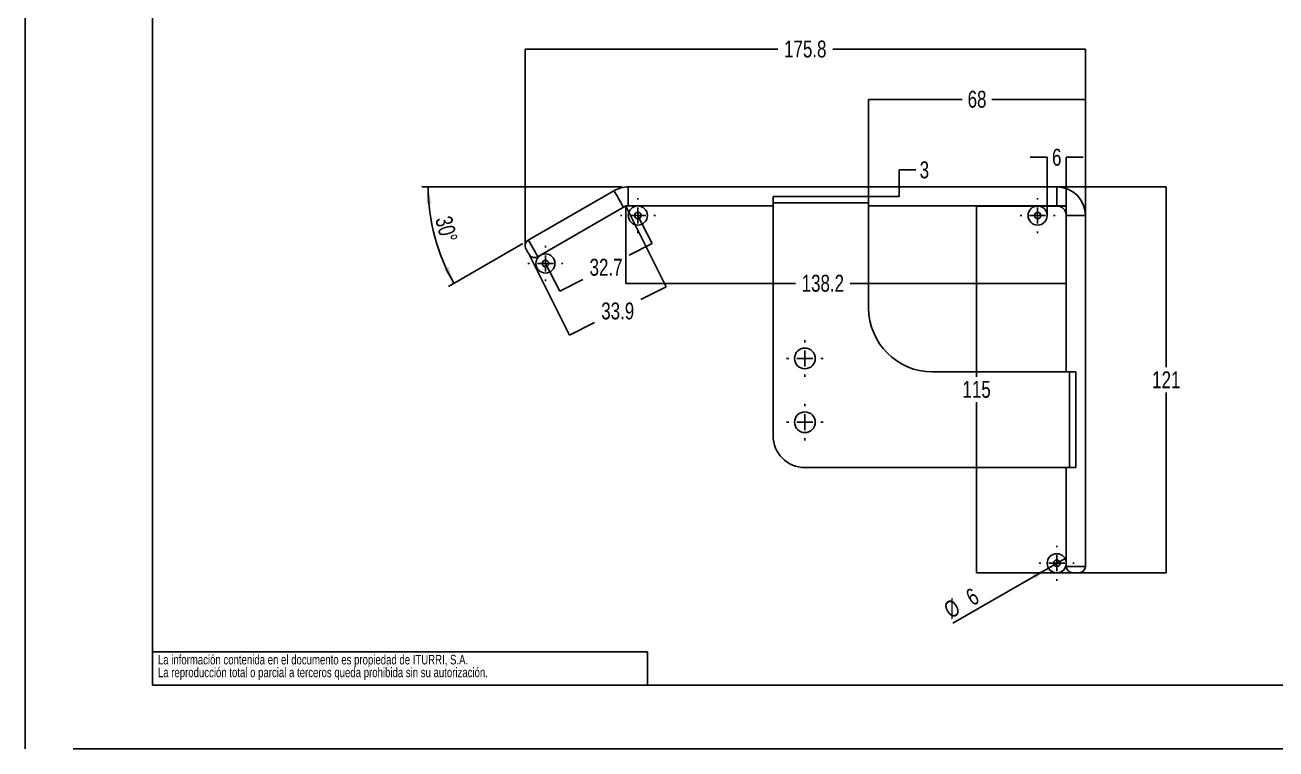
# Model space of a CAD drawing. Extents: x 0 to 992, y 0 to 594.
# Drawn here: x 0 to 392.4, y 0 to 226.9 of the extents above; entities that cross this region are included whole.
import ezdxf

# ---------------------------------------------------------------- set-up
doc = ezdxf.new("R2010")
doc.units = 0
doc.header["$LTSCALE"] = 2
doc.header["$PDSIZE"] = -1
doc.layers.get('0').update_dxf_attribs({"linetype": 'CONTINUOUS'})
doc.layers.get('Defpoints').update_dxf_attribs({"linetype": 'CONTINUOUS'})
doc.layers.add('FORMATO', color=7, linetype='CONTINUOUS')
doc.layers.add('SLD-0', color=7, linetype='CONTINUOUS')
doc.styles.add('SLDTEXTSTYLE1', font='TXT', dxfattribs={"width": 0.75})
doc.dimstyles.new('SLDDIMSTYLE1', dxfattribs={"dimtxt": 5.291667, "dimasz": 5.291667, "dimexe": 0, "dimexo": 0.0625, "dimgap": 1.322917, "dimtad": 0, "dimtih": 1, "dimtoh": 1, "dimdec": 1, "dimrnd": 1e-09, "dimzin": 12, "dimdsep": 46, "dimtxsty": 'SLDTEXTSTYLE1', "dimblk1": 'NONE', "dimblk2": 'NONE', "dimsah": 1, "dimcen": 0.09, "dimadec": 0, "dimazin": 0, "dimtfac": 1, "dimtdec": 1, "dimtofl": 0, "dimtmove": 0, "dimatfit": 3, "dimldrblk": 'NONE', "dimfxl": 1, "dimtolj": 1, "dimtzin": 12, "dimarcsym": 0})
doc.dimstyles.new('SLDDIMSTYLE6', dxfattribs={"dimtxt": 5.291667, "dimasz": 5.291667, "dimexe": 0, "dimexo": 0.0625, "dimgap": 1.322917, "dimtad": 1, "dimdec": 1, "dimrnd": 1e-09, "dimzin": 12, "dimdsep": 46, "dimtxsty": 'SLDTEXTSTYLE1', "dimblk1": 'NONE', "dimsah": 1, "dimcen": 0, "dimadec": 0, "dimazin": 0, "dimtfac": 1, "dimtdec": 1, "dimtmove": 0, "dimatfit": 3, "dimldrblk": 'NONE', "dimfxl": 1, "dimtolj": 1, "dimtzin": 12, "dimarcsym": 0})
doc.dimstyles.new('SLDDIMSTYLE7', dxfattribs={"dimtxt": 5.291667, "dimasz": 5.291667, "dimexe": 0, "dimexo": 0.0625, "dimgap": 1.322917, "dimtad": 1, "dimdec": 4, "dimlfac": 2, "dimzin": 12, "dimdsep": 46, "dimtxsty": 'SLDTEXTSTYLE1', "dimsah": 1, "dimcen": 0.09, "dimadec": 0, "dimazin": 0, "dimtfac": 1, "dimtofl": 0, "dimtmove": 0, "dimatfit": 3, "dimfxl": 1, "dimtolj": 1, "dimtzin": 12, "dimarcsym": 0})

# ---------------------------------------------------------------- blocks, each defined once
blk = doc.blocks.new('SW_NOTE_0_3')
at = {"layer": 'SLD-0', "color": 0, "char_height": 3, "attachment_point": 1, "style": 'SLDTEXTSTYLE1'}
for s, insert in [('La información contenida en el documento es propiedad de ITURRI, S.A.', (0, 3.86)), ('La reproducción total o parcial a terceros queda prohibida sin su autorización.', (0, -0.14))]:
    blk.add_mtext(s, dxfattribs=dict(at, insert=insert))
blk = doc.blocks.new('_D_33')
at = {"layer": 'FORMATO', "color": 7, "transparency": 16777216}
for q in [(326.24, 59.71), (291.05, 39.39)]:
    blk.add_line((321.04, 56.71), q, dxfattribs=at)
blk.add_solid([(321.04, 56.71), (316.05, 54.77), (316.87, 53.36)], dxfattribs=at)
at = {"layer": 'FORMATO', "color": 7, "transparency": 16777216, "attachment_point": 1, "rotation": 30, "style": 'SLDTEXTSTYLE1'}
for s, insert, char_height in [('%%c', (287.66, 45.27), 5.292), ('6', (294.57, 49.26), 5.29)]:
    blk.add_mtext(s, dxfattribs=dict(at, insert=insert, char_height=char_height))
blk = doc.blocks.new('_NONE')
blk = doc.blocks.new('_D_34')
at = {"layer": 'FORMATO', "color": 7, "transparency": 16777216}
for p, q in [((187.25, 176.21), (124.46, 176.21)), ((156.14, 158.49), (132.81, 145.02))]:
    blk.add_line(p, q, dxfattribs=at)
blk.add_arc((186.84, 176.21), 60.38, 180, 210, dxfattribs=at)
for points in [[(126.46, 176.21), (125.87, 170.89), (127.5, 170.96)], [(134.55, 146.02), (132.83, 151.09), (131.38, 150.34)]]:
    blk.add_solid(points, dxfattribs=at)
at = {"layer": 'FORMATO', "color": 7, "transparency": 16777216, "insert": (133.73, 167.49), "char_height": 5.292, "attachment_point": 1, "rotation": 285, "style": 'SLDTEXTSTYLE1'}
blk.add_mtext('30°', dxfattribs=at)
blk = doc.blocks.new('SW_CENTERMARKSYMBOL_3')
at = {"layer": 'FORMATO', "color": 0}
for p, q in [((0, 5), (0, 5.75)), ((-5, 0), (-5.75, 0)), ((0, 0), (-2.5, 0)), ((0, 0), (0, 2.5)), ((0, 0), (0, -2.5)), ((0, 0), (2.5, 0)), ((5, 0), (5.75, 0)), ((0, -5), (0, -5.75))]:
    blk.add_line(p, q, dxfattribs=at)
blk = doc.blocks.new('SW_CENTERMARKSYMBOL_4')
at = {"layer": 'FORMATO', "color": 0}
for p, q in [((0, 5), (0, 5.75)), ((-5, 0), (-5.75, 0)), ((0, 0), (-2.5, 0)), ((0, 0), (0, 2.5)), ((0, 0), (0, -2.5)), ((0, 0), (2.5, 0)), ((5, 0), (5.75, 0)), ((0, -5), (0, -5.75))]:
    blk.add_line(p, q, dxfattribs=at)
blk = doc.blocks.new('SW_CENTERMARKSYMBOL_5')
at = {"layer": 'FORMATO', "color": 0}
for p, q in [((0, 5), (0, 5.5)), ((-5, 0), (-5.5, 0)), ((0, 0), (-2.5, 0)), ((0, 0), (0, 2.5)), ((0, 0), (0, -2.5)), ((0, 0), (2.5, 0)), ((5, 0), (5.5, 0)), ((0, -5), (0, -5.5))]:
    blk.add_line(p, q, dxfattribs=at)
blk = doc.blocks.new('SW_CENTERMARKSYMBOL_6')
at = {"layer": 'FORMATO', "color": 0}
for p, q in [((0, 5), (0, 5.5)), ((-5, 0), (-5.5, 0)), ((0, 0), (-2.5, 0)), ((0, 0), (0, 2.5)), ((0, 0), (0, -2.5)), ((0, 0), (2.5, 0)), ((5, 0), (5.5, 0)), ((0, -5), (0, -5.5))]:
    blk.add_line(p, q, dxfattribs=at)
blk = doc.blocks.new('SW_CENTERMARKSYMBOL_7')
at = {"layer": 'FORMATO', "color": 0}
for p, q in [((0, 5), (0, 5.5)), ((-5, 0), (-5.5, 0)), ((0, 0), (-2.5, 0)), ((0, 0), (0, 2.5)), ((0, 0), (0, -2.5)), ((0, 0), (2.5, 0)), ((5, 0), (5.5, 0)), ((0, -5), (0, -5.5))]:
    blk.add_line(p, q, dxfattribs=at)
blk = doc.blocks.new('SW_CENTERMARKSYMBOL_8')
at = {"layer": 'FORMATO', "color": 0}
for p, q in [((0, 5), (0, 5.5)), ((-5, 0), (-5.5, 0)), ((0, 0), (-2.5, 0)), ((0, 0), (0, 2.5)), ((0, 0), (0, -2.5)), ((0, 0), (2.5, 0)), ((5, 0), (5.5, 0)), ((0, -5), (0, -5.5))]:
    blk.add_line(p, q, dxfattribs=at)
blk = doc.blocks.new('*D84')
at = {"layer": 'Defpoints', "color": 0, "transparency": 16777216}
for p in [(188.45, 170.21), (158.1, 155.09), (170.75, 129.71)]:
    blk.add_point(p, dxfattribs=at)
at = {"layer": 'FORMATO', "color": 0, "lineweight": -2, "transparency": 16777216}
for p, q in [((188.47, 170.16), (201.1, 144.83)), ((158.13, 155.04), (170.75, 129.71)), ((201.1, 144.83), (193.2, 140.9)), ((170.75, 129.71), (178.65, 133.64))]:
    blk.add_line(p, q, dxfattribs=at)
at = {"layer": 'FORMATO', "color": 0, "transparency": 16777216, "insert": (185.92, 137.27), "char_height": 5.292, "attachment_point": 5, "style": 'SLDTEXTSTYLE1'}
blk.add_mtext('\\A1;33.9', dxfattribs=at)
blk = doc.blocks.new('*D85')
at = {"layer": 'Defpoints', "color": 0, "transparency": 16777216}
for p in [(188.45, 170.21), (326.64, 170.21), (326.64, 145.96)]:
    blk.add_point(p, dxfattribs=at)
at = {"layer": 'FORMATO', "color": 0, "lineweight": -2, "transparency": 16777216}
for p, q in [((188.45, 170.15), (188.45, 145.96)), ((326.64, 170.15), (326.64, 145.96)), ((188.45, 145.96), (241.67, 145.96)), ((326.64, 145.96), (258.87, 145.96))]:
    blk.add_line(p, q, dxfattribs=at)
at = {"layer": 'FORMATO', "color": 0, "transparency": 16777216, "insert": (250.27, 145.96), "char_height": 5.292, "attachment_point": 5, "style": 'SLDTEXTSTYLE1'}
blk.add_mtext('\\A1;138.2', dxfattribs=at)
blk = doc.blocks.new('*D87')
at = {"layer": 'Defpoints', "color": 0, "transparency": 16777216}
for p in [(264.64, 176.21), (264.64, 173.21), (274.19, 176.21)]:
    blk.add_point(p, dxfattribs=at)
at = {"layer": 'FORMATO', "color": 0, "lineweight": -2, "transparency": 16777216}
for p, q in [((274.19, 176.21), (274.19, 181.5)), ((274.19, 181.5), (279.48, 181.5)), ((264.7, 176.21), (274.19, 176.21)), ((264.7, 173.21), (274.19, 173.21)), ((274.19, 173.21), (274.19, 176.21))]:
    blk.add_line(p, q, dxfattribs=at)
at = {"layer": 'FORMATO', "color": 0, "transparency": 16777216, "insert": (282.12, 181.5), "char_height": 5.292, "attachment_point": 5, "style": 'SLDTEXTSTYLE1'}
blk.add_mtext('\\A1;3', dxfattribs=at)
blk = doc.blocks.new('*D88')
at = {"layer": 'Defpoints', "color": 0, "transparency": 16777216}
for p in [(332.64, 203.65), (264.64, 173.21), (332.64, 167.21)]:
    blk.add_point(p, dxfattribs=at)
at = {"layer": 'FORMATO', "color": 0, "lineweight": -2, "transparency": 16777216}
for p, q in [((264.64, 173.28), (264.64, 203.65)), ((264.64, 203.65), (294.01, 203.65)), ((332.64, 203.65), (303.27, 203.65)), ((332.64, 167.28), (332.64, 203.65))]:
    blk.add_line(p, q, dxfattribs=at)
at = {"layer": 'FORMATO', "color": 0, "transparency": 16777216, "insert": (298.64, 203.65), "char_height": 5.292, "attachment_point": 5, "style": 'SLDTEXTSTYLE1'}
blk.add_mtext('\\A1;68', dxfattribs=at)
blk = doc.blocks.new('*D89')
at = {"layer": 'Defpoints', "color": 0, "transparency": 16777216}
for p in [(298.51, 170.21), (326.64, 170.21), (328.64, 55.21)]:
    blk.add_point(p, dxfattribs=at)
at = {"layer": 'FORMATO', "color": 0, "lineweight": -2, "transparency": 16777216}
for p, q in [((326.58, 170.21), (298.51, 170.21)), ((298.51, 170.21), (298.51, 116.68)), ((298.51, 55.21), (298.51, 108.74)), ((328.58, 55.21), (298.51, 55.21))]:
    blk.add_line(p, q, dxfattribs=at)
at = {"layer": 'FORMATO', "color": 0, "transparency": 16777216, "insert": (298.51, 112.71), "char_height": 5.292, "attachment_point": 5, "style": 'SLDTEXTSTYLE1'}
blk.add_mtext('\\A1;115', dxfattribs=at)
blk = doc.blocks.new('*D90')
at = {"layer": 'Defpoints', "color": 0, "transparency": 16777216}
for p in [(326.64, 185.47), (320.64, 167.21), (326.64, 167.21)]:
    blk.add_point(p, dxfattribs=at)
at = {"layer": 'FORMATO', "color": 0, "lineweight": -2, "transparency": 16777216}
for p, q in [((320.64, 185.47), (315.35, 185.47)), ((320.64, 167.28), (320.64, 185.47)), ((326.64, 167.28), (326.64, 185.47)), ((326.64, 185.47), (331.93, 185.47))]:
    blk.add_line(p, q, dxfattribs=at)
at = {"layer": 'FORMATO', "color": 0, "transparency": 16777216, "insert": (323.64, 185.47), "char_height": 5.292, "attachment_point": 5, "style": 'SLDTEXTSTYLE1'}
blk.add_mtext('\\A1;6', dxfattribs=at)
blk = doc.blocks.new('*D91')
at = {"layer": 'Defpoints', "color": 0, "transparency": 16777216}
for p in [(192.25, 167.21), (196.76, 158.49), (163.24, 152.2)]:
    blk.add_point(p, dxfattribs=at)
at = {"layer": 'FORMATO', "color": 0, "lineweight": -2, "transparency": 16777216}
for p, q in [((192.28, 167.16), (196.76, 158.49)), ((196.76, 158.49), (189.53, 154.75)), ((163.27, 152.14), (167.75, 143.48)), ((167.75, 143.48), (174.98, 147.22))]:
    blk.add_line(p, q, dxfattribs=at)
at = {"layer": 'FORMATO', "color": 0, "transparency": 16777216, "insert": (182.26, 150.98), "char_height": 5.292, "attachment_point": 5, "style": 'SLDTEXTSTYLE1'}
blk.add_mtext('\\A1;32.7', dxfattribs=at)
blk = doc.blocks.new('*D92')
at = {"layer": 'Defpoints', "color": 0, "transparency": 16777216}
for p in [(323.64, 176.21), (329.64, 55.21), (358.01, 55.21)]:
    blk.add_point(p, dxfattribs=at)
at = {"layer": 'FORMATO', "color": 0, "lineweight": -2, "transparency": 16777216}
for p, q in [((323.7, 176.21), (358.01, 176.21)), ((358.01, 176.21), (358.01, 119.68)), ((358.01, 55.21), (358.01, 111.74)), ((329.7, 55.21), (358.01, 55.21))]:
    blk.add_line(p, q, dxfattribs=at)
at = {"layer": 'FORMATO', "color": 0, "transparency": 16777216, "insert": (358.01, 115.71), "char_height": 5.292, "attachment_point": 5, "style": 'SLDTEXTSTYLE1'}
blk.add_mtext('\\A1;121', dxfattribs=at)
blk = doc.blocks.new('*D93')
at = {"layer": 'Defpoints', "color": 0, "transparency": 16777216}
for p in [(156.88, 219.39), (332.64, 167.08), (156.88, 157.65)]:
    blk.add_point(p, dxfattribs=at)
at = {"layer": 'FORMATO', "color": 0, "lineweight": -2, "transparency": 16777216}
for p, q in [((156.88, 157.71), (156.88, 219.39)), ((156.88, 219.39), (236.16, 219.39)), ((332.64, 219.39), (253.36, 219.39)), ((332.64, 167.14), (332.64, 219.39))]:
    blk.add_line(p, q, dxfattribs=at)
at = {"layer": 'FORMATO', "color": 0, "transparency": 16777216, "insert": (244.76, 219.39), "char_height": 5.292, "attachment_point": 5, "style": 'SLDTEXTSTYLE1'}
blk.add_mtext('\\A1;175.8', dxfattribs=at)

msp = doc.modelspace()

# ---------------------------------------------------------------- linework, layer by layer
at = {"color": 7, "linetype": 'Continuous'}
for p, q in [((0, 594), (0, -0.002698)), ((40, 20), (40, 574)), ((184.749997, 175.007255), (157.874352, 159.490594)), ((323.642302, 176.213027), (189.249999, 176.213027)), ((234.642303, 171.213025), (234.642303, 173.213029)), ((234.642303, 173.213029), (264.642305, 173.213029)), ((264.642305, 173.213029), (264.642305, 171.213025)), ((161.740384, 154.794441), (188.446165, 170.21303)), ((188.446165, 170.21303), (192.24999, 170.21303)), ((192.24999, 170.21303), (234.642303, 170.21303)), ((264.642305, 171.213025), (234.642303, 171.213025)), ((234.642303, 171.213025), (234.642303, 98.213029)), ((264.642305, 138.213025), (264.642305, 171.213025)), ((264.642305, 170.21303), (326.642302, 170.21303)), ((317.642302, 170.21303), (323.642302, 170.21303)), ((326.642302, 170.21303), (326.642302, 118.213029)), ((332.642302, 57.213028), (332.642302, 167.213031)), ((160.874358, 154.294447), (161.740384, 154.794441)), ((327.642302, 118.213029), (284.6423, 118.213029)), ((327.642302, 88.213028), (327.642302, 118.213029)), ((327.642302, 118.213029), (329.642302, 118.213029)), ((329.642302, 118.213029), (329.642302, 88.213028)), ((244.642301, 88.213028), (327.642302, 88.213028)), ((326.642302, 88.213028), (326.642302, 58.213028)), ((329.642302, 88.213028), (327.642302, 88.213028)), ((326.642302, 58.213028), (326.642302, 57.213028)), ((330.642302, 55.213028), (328.642302, 55.213028)), ((40, 20), (820, 20)), ((15.061237, 0), (840, 0))]:
    msp.add_line(p, q, dxfattribs=at)
at = {"color": 8, "linetype": 'Continuous'}
for p, q in [((189.249999, 176.213027), (189.249999, 170.21303)), ((323.642302, 176.213027), (323.642302, 170.21303)), ((332.642302, 167.213031), (326.642302, 167.213031)), ((326.642302, 57.213028), (332.642302, 57.213028))]:
    msp.add_line(p, q, dxfattribs=at)
at = {"color": 8, "linetype": 'Continuous', "flags": 128}
for points in [[(184.749997, 175.007255), (184.816635, 174.891831), (185.010633, 174.55581), (185.314766, 174.029053), (185.701988, 173.358367), (186.137906, 172.603333), (186.583779, 171.831058), (186.999998, 171.11014), (187.349579, 170.504653), (187.601453, 170.068392), (187.733239, 169.840121), (187.750003, 169.811101)], [(157.874352, 159.490594), (157.94099, 159.37517), (158.134988, 159.039148), (158.439121, 158.512392), (158.826343, 157.841706), (159.262261, 157.086672), (159.708134, 156.314397), (160.124353, 155.593478), (160.473934, 154.987992), (160.725809, 154.551731), (160.857594, 154.32346), (160.874358, 154.294447)]]:
    msp.add_lwpolyline(points, dxfattribs=at)
at = {"color": 7, "linetype": 'Continuous', "flags": 128}
msp.add_lwpolyline([(158.142305, 155.026497), (158.104247, 155.092419), (157.995856, 155.280144), (157.833642, 155.561106), (157.642296, 155.892522), (157.450965, 156.223932), (157.288751, 156.504893), (157.18036, 156.692625), (157.142303, 156.758548)], dxfattribs=at)
at = {"color": 7, "linetype": 'Continuous'}
for centre, radius in [((192.249997, 167.213028), 3), ((317.642302, 167.213028), 3), ((192.249997, 167.213028), 1), ((317.642302, 167.213028), 1), ((163.240378, 152.196367), 3), ((163.240378, 152.196367), 1), ((244.642302, 122.426347), 3.25), ((244.642302, 102.426347), 3.25), ((323.642302, 58.213028), 3), ((323.642302, 58.213028), 1)]:
    msp.add_circle(centre, radius, dxfattribs=at)
for centre, radius, start, end in [((189.249997, 167.213028), 9, 90, 120), ((323.642302, 167.213028), 9, 0, 90), ((189.249997, 167.213028), 3, 90, 120), ((323.642302, 167.213028), 3, 0, 90), ((158.874353, 157.758545), 2, 120, 210), ((159.874353, 156.026494), 2, 210, 300), ((284.642302, 138.213028), 20, 180, 270), ((244.642302, 98.213028), 10, 180, 270), ((328.642302, 57.213028), 2, 180, 270), ((330.642302, 57.213028), 2, 270, 0)]:
    msp.add_arc(centre, radius, start, end, dxfattribs=at)
at = {"layer": 'SLD-0'}
for p, q in [((40.004436, 30.490309), (195.257346, 30.490309)), ((195.257346, 30.490309), (195.257346, 20))]:
    msp.add_line(p, q, dxfattribs=at)

# ---------------------------------------------------------------- block references
at = {"layer": 'FORMATO', "color": 7}
for name, p in [('SW_CENTERMARKSYMBOL_6', (192.249997, 167.213028)), ('SW_CENTERMARKSYMBOL_5', (317.642302, 167.213028)), ('SW_CENTERMARKSYMBOL_7', (163.240378, 152.196367)), ('SW_CENTERMARKSYMBOL_3', (244.642302, 122.426347)), ('SW_CENTERMARKSYMBOL_4', (244.642302, 102.426347)), ('SW_CENTERMARKSYMBOL_8', (323.642302, 58.213028))]:
    msp.add_blockref(name, p, dxfattribs=at)
at = {"layer": 'SLD-0'}
msp.add_blockref('SW_NOTE_0_3', (41.675668, 25.638409), dxfattribs=at)

# ---------------------------------------------------------------- dimensions: what is measured, and where the dimension line sits
at = {"layer": 'FORMATO', "color": 7}
for base, p1, p2, picture, middle in [((156.877223, 219.386721), (332.641278, 167.077259), (156.877223, 157.651444), '*D93', (244.75925, 219.386721)), ((332.642302, 203.652113), (264.642305, 173.213029), (332.642302, 167.213028), '*D88', (298.642303, 203.652113)), ((326.642302, 185.468837), (320.642302, 167.213028), (326.642302, 167.213028), '*D90', (323.642302, 185.468837))]:
    dim = msp.add_linear_dim(base=base, p1=p1, p2=p2, dimstyle='SLDDIMSTYLE1', dxfattribs=at)
    dim.commit()
    dim.dimension.update_dxf_attribs({"geometry": picture, "text_midpoint": middle})
for p1, p2, distance, picture, middle in [((264.642305, 173.213029), (264.642305, 176.213027), -9.542764, '*D87', (282.122568, 181.504694)), ((188.446165, 170.21303), (158.104247, 155.092419), 28.360633, '*D84', (185.924759, 137.269378)), ((163.240378, 152.196367), (192.249997, 167.213028), -9.818698, '*D91', (182.258893, 150.984991))]:
    dim = msp.add_aligned_dim(p1=p1, p2=p2, distance=distance, dimstyle='SLDDIMSTYLE1', dxfattribs=at)
    dim.commit()
    dim.dimension.update_dxf_attribs({"geometry": picture, "text_midpoint": middle})
dim = msp.add_angular_dim_2l(base=(128.513765, 160.584974), line1=((157.874353, 159.490596), (184.749997, 175.007257)), line2=((189.249997, 176.213028), (323.642302, 176.213028)), dimstyle='SLDDIMSTYLE7', override={"dimadec": 4, "dimazin": 3}, dxfattribs=at)
dim.commit()
dim.dimension.update_dxf_attribs({"geometry": '_D_34', "text_midpoint": (128.513765, 160.584974), "dimtype": 162})
for base, p1, p2, picture, middle in [((358.007659, 55.213028), (323.642302, 176.213027), (329.642302, 55.213028), '*D92', (358.007659, 115.713028)), ((298.510594, 170.21303), (328.642302, 55.213028), (326.642302, 170.21303), '*D89', (298.510594, 112.713029))]:
    dim = msp.add_linear_dim(base=base, p1=p1, p2=p2, angle=90, dimstyle='SLDDIMSTYLE1', dxfattribs=at)
    dim.commit()
    dim.dimension.update_dxf_attribs({"geometry": picture, "text_midpoint": middle})
dim = msp.add_linear_dim(base=(326.642302, 145.959813), p1=(188.446165, 170.21303), p2=(326.642302, 170.21303), angle=0, dimstyle='SLDDIMSTYLE1', dxfattribs=at)
dim.commit()
dim.dimension.update_dxf_attribs({"geometry": '*D85', "text_midpoint": (250.268192, 145.959813), "dimtype": 161})
dim = msp.add_diameter_dim_2p(p1=(326.240378, 59.713028), p2=(321.044226, 56.713028), dimstyle='SLDDIMSTYLE6', dxfattribs=at)
dim.commit()
dim.dimension.update_dxf_attribs({"geometry": '_D_33', "text_midpoint": (295.950588, 42.225218), "dimtype": 163})

doc.saveas('drawing.dxf')
